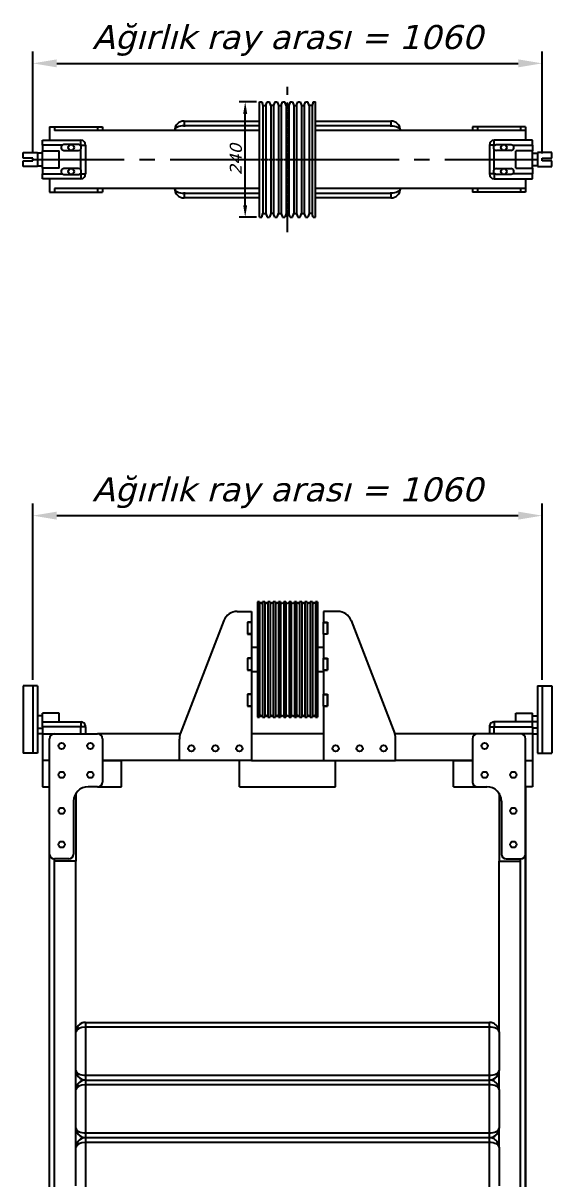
# Model space of a CAD drawing. Header units: millimetres. Extents: x -8470 to 11470, y 500 to 5309.
# Drawn here: x 950 to 2050, y 2904 to 5309 of the extents above; entities that cross this region are included whole.
import ezdxf

# ---------------------------------------------------------------- set-up
doc = ezdxf.new("R2010")
doc.units = ezdxf.units.MM
doc.set_wipeout_variables(frame=1)
for name, pattern in [('CENTER2', [28.575, 19.05, -3.175, 3.175, -3.175]), ('CENTERX2', [4, 2.5, -0.5, 0.5, -0.5]), ('SLD-Solid', [0])]:
    doc.linetypes.add(name, pattern=pattern)
doc.layers.add('EKSEN', color=253, linetype='CENTERX2')
doc.styles.get("Standard").update_dxf_attribs({"font": 'verdanai.ttf'})
doc.dimstyles.new('DimStyleALP', dxfattribs={"dimscale": 20, "dimtxt": 2.5, "dimasz": 2.5, "dimexe": 1.25, "dimexo": 0.625, "dimtad": 1, "dimdsep": 46, "dimtxsty": 'Standard', "dimcen": 2.5, "dimclrd": 60, "dimclre": 60, "dimadec": 0, "dimazin": 0, "dimtfac": 1, "dimtofl": 0, "dimtmove": 0, "dimatfit": 3, "dimfxl": 1, "dimarcsym": 0})
doc.dimstyles.new('DimStyleALPx0.5', dxfattribs={"dimscale": 10, "dimtxt": 2.5, "dimasz": 2.5, "dimexe": 1.25, "dimexo": 0.625, "dimtad": 1, "dimdsep": 46, "dimtxsty": 'Standard', "dimcen": 2.5, "dimclrd": 60, "dimclre": 60, "dimadec": 0, "dimazin": 0, "dimtfac": 1, "dimtofl": 0, "dimtmove": 0, "dimatfit": 3, "dimfxl": 1, "dimarcsym": 0})

# ---------------------------------------------------------------- blocks, each defined once
blk = doc.blocks.new('*D9')
at = {"color": 60, "linetype": 'ByBlock', "lineweight": -2, "transparency": 16777216}
for p, q in [((-530, 3342.5), (-530, 3709.1)), ((530, 3342.5), (530, 3709.1)), ((-480, 3684.1), (480, 3684.1))]:
    blk.add_line(p, q, dxfattribs=at)
at = {"color": 60, "transparency": 16777216}
for points in [[(-480, 3692.4), (-480, 3675.8), (-530, 3684.1)], [(480, 3692.4), (480, 3675.8), (530, 3684.1)]]:
    blk.add_solid(points, dxfattribs=at)
at = {"layer": 'Defpoints', "color": 0, "transparency": 16777216}
for p in [(530, 3684.1), (-530, 3330), (530, 3330)]:
    blk.add_point(p, dxfattribs=at)
at = {"color": 0, "transparency": 16777216, "insert": (0, 3731.8), "char_height": 50, "attachment_point": 5}
blk.add_mtext('Ağırlık ray arası = 1060', dxfattribs=at)
blk = doc.blocks.new('*U13')
at = {"layer": 'EKSEN', "color": 0, "linetype": 'CENTER2', "ltscale": 10, "transparency": 16777216}
blk.add_line((0, -72.5), (0, 230), dxfattribs=at)
blk = doc.blocks.new('*D14')
at = {"color": 60, "linetype": 'ByBlock', "lineweight": -2, "transparency": 16777216}
for p, q in [((-530, 12.5), (-530, 225)), ((530, 12.5), (530, 225)), ((-480, 200), (480, 200))]:
    blk.add_line(p, q, dxfattribs=at)
at = {"color": 60, "transparency": 16777216}
for points in [[(-480, 208.3), (-480, 191.7), (-530, 200)], [(480, 208.3), (480, 191.7), (530, 200)]]:
    blk.add_solid(points, dxfattribs=at)
at = {"layer": 'Defpoints', "color": 0, "transparency": 16777216}
for p in [(530, 200), (-530, 0), (530, 0)]:
    blk.add_point(p, dxfattribs=at)
at = {"color": 0, "transparency": 16777216, "insert": (0, 247.7), "char_height": 50, "width": 19939.61, "attachment_point": 5}
blk.add_mtext('Ağırlık ray arası = 1060', dxfattribs=at)
blk = doc.blocks.new('*D11')
at = {"color": 60, "linetype": 'ByBlock', "lineweight": -2, "transparency": 16777216}
for p, q in [((-64.8, 120), (-100.5, 120)), ((-88, -95), (-88, 95)), ((-64.8, -120), (-100.5, -120))]:
    blk.add_line(p, q, dxfattribs=at)
at = {"color": 60, "transparency": 16777216}
for points in [[(-92.2, 95), (-83.8, 95), (-88, 120)], [(-92.2, -95), (-83.8, -95), (-88, -120)]]:
    blk.add_solid(points, dxfattribs=at)
at = {"layer": 'Defpoints', "color": 0, "transparency": 16777216}
for p in [(-88, 120), (-58.5, 120), (-58.5, -120)]:
    blk.add_point(p, dxfattribs=at)
at = {"color": 0, "transparency": 16777216, "insert": (-107.3, 0), "char_height": 25, "attachment_point": 5, "rotation": 90}
blk.add_mtext('240', dxfattribs=at)
blk = doc.blocks.new('*U8')
blk.add_wipeout([(-510, 3230), (-495, 3230), (-430, 3230), (-430, 3245), (-432.929, 3252.071), (-439.999, 3255), (-470, 3255), (-470, 3273), (-505, 3273), (-505, 3268), (-515, 3268), (-515, 3330), (-545, 3330), (-545, 3190), (-515, 3190), (-515, 3230), (-505, 3230), (-505, 3120), (-495, 3120), (-495, 110), (-505, 110), (-505, 0), (-515, 0), (-515, 40), (-545, 40), (-545, -100), (-515, -100), (-515, -38), (-505, -38), (-505, -43), (-470, -43), (-470, -25), (-429.999, -25), (-422.929, -22.071), (-420, -15), (-420, 0), (-495, 0), (-345, 0), (-345, 55), (-100, 55), (-100, 0), (0, 0), (0, 2630), (-420.157, 2630), (-434.142, 2624.142), (-440, 2612.5), (-440, 3106.583), (-436.213, 3111.213), (-415, 3120), (-345, 3120), (-345, 3175), (-100, 3175), (-100, 3120), (0, 3120), (0, 3230), (-75, 3230), (-75, 3265), (0, 3265), (0, 3505), (-62.5, 3505), (-62.5, 3410), (-75, 3410), (-75, 3485), (-104.414, 3485), (-121.38, 3479.729), (-132.396, 3465.769), (-223.077, 3230), (-495, 3230)])
at = {"color": 7, "linetype": 'Continuous', "lineweight": 25}
for p, q in [((-58.25, 3505), (-62.5, 3505)), ((-62.5, 3505), (-62.5, 3265)), ((-58.25, 3505), (-58.25, 3265)), ((-47.25, 3505), (-51.75, 3505)), ((-51.75, 3505), (-51.75, 3265)), ((-47.25, 3505), (-47.25, 3265)), ((-36.25, 3505), (-40.75, 3505)), ((-40.75, 3505), (-40.75, 3265)), ((-36.25, 3505), (-36.25, 3265)), ((-25.25, 3505), (-29.75, 3505)), ((-29.75, 3505), (-29.75, 3265)), ((-25.25, 3505), (-25.25, 3265)), ((-14.25, 3505), (-18.75, 3505)), ((-18.75, 3505), (-18.75, 3265)), ((-14.25, 3505), (-14.25, 3265)), ((-104.396, 3485), (-75, 3485)), ((-75, 3462.5), (-83.5, 3462.5)), ((-83.5, 3462.5), (-83.5, 3437.5)), ((-83, 3462.5), (-83, 3462)), ((-75, 3485), (-75, 3462.5)), ((-75, 3462.5), (-75, 3462)), ((-75, 3462), (-83, 3462)), ((-83, 3462), (-83, 3438)), ((-75, 3462), (-75, 3438)), ((-83.5, 3437.5), (-75, 3437.5)), ((-75, 3438), (-83, 3438)), ((-83, 3438), (-83, 3437.5)), ((-75, 3438), (-75, 3437.5)), ((-75, 3437.5), (-75, 3387.5)), ((-62.5, 3410), (-75, 3410)), ((-75, 3387.5), (-83.5, 3387.5)), ((-83.5, 3387.5), (-83.5, 3362.5)), ((-83, 3387.5), (-83, 3387)), ((-75, 3387), (-83, 3387)), ((-83, 3387), (-83, 3363)), ((-75, 3387.5), (-75, 3387)), ((-75, 3387), (-75, 3363)), ((-83.5, 3362.5), (-75, 3362.5)), ((-75, 3363), (-83, 3363)), ((-83, 3363), (-83, 3362.5)), ((-75, 3363), (-75, 3362.5)), ((-75, 3362.5), (-75, 3312.5)), ((-75, 3360), (-62.5, 3360)), ((-75, 3312.5), (-83.5, 3312.5)), ((-83.5, 3312.5), (-83.5, 3287.5)), ((-83, 3312.5), (-83, 3312)), ((-75, 3312), (-83, 3312)), ((-83, 3312), (-83, 3288)), ((-75, 3312.5), (-75, 3312)), ((-75, 3312), (-75, 3288)), ((-83.5, 3287.5), (-75, 3287.5)), ((-75, 3288), (-83, 3288)), ((-83, 3288), (-83, 3287.5)), ((-75, 3288), (-75, 3287.5)), ((-75, 3287.5), (-75, 3175)), ((-62.5, 3265), (-58.25, 3265)), ((-51.75, 3265), (-47.25, 3265)), ((-40.75, 3265), (-36.25, 3265)), ((-29.75, 3265), (-25.25, 3265)), ((-18.75, 3265), (-14.25, 3265)), ((-485, 3230), (-395, 3230)), ((-223.076, 3230), (-395, 3230)), ((-495, 2980), (-495, 3220)), ((-385, 3220), (-385, 3130)), ((-225, 3175), (-225, 3219.43)), ((-385, 3175), (-345, 3175)), ((-225, 3175), (-385, 3175)), ((-345, 3120), (-345, 3175)), ((-75, 3175), (-225, 3175)), ((-100, 3120), (-100, 3175)), ((-440, 3106.583), (-440, 2965)), ((-395, 3120), (-415, 3120)), ((-395, 3120), (-345, 3120)), ((-445, 3090), (-445, 2980)), ((-495, 250), (-495, 2980)), ((-455, 2970), (-485, 2970)), ((-485, 2965), (-485, 2970)), ((-440, 2965), (-485, 2965)), ((-485, 265), (-485, 2965)), ((-440, 2610), (-440, 2965)), ((-420, 2630), (-420, 2620)), ((-440, 2530), (-440, 2610)), ((-420, 2620), (-420, 2520)), ((-440.004, 2529.539), (-439.879, 2527.72)), ((-440, 2490), (-440, 2530)), ((-420, 2520), (-420, 2510)), ((-420, 2510), (-420, 2500)), ((-440, 2410), (-440, 2490)), ((-420, 2500), (-420, 2400)), ((-440.004, 2409.539), (-439.879, 2407.72)), ((-440, 2370), (-440, 2410)), ((-420, 2400), (-420, 2390)), ((-420, 2390), (-420, 2380)), ((-440, 2290), (-440, 2370)), ((-420, 2380), (-420, 2280))]:
    blk.add_line(p, q, dxfattribs=at)
for p, q in [((-132.396, 3465.769), (-223, 3230.199)), ((-510, 3230), (-510, 3120))]:
    blk.add_line(p, q)
at = {"color": 2, "linetype": 'SLD-Solid', "lineweight": 25, "true_color": 0xf1eb1f}
for p, q in [((-520, 3330), (-550, 3330)), ((-550, 3330), (-550, 3190)), ((-530, 3330), (-530, 3190)), ((-520, 3330), (-520, 3190)), ((-520, 3190), (-550, 3190))]:
    blk.add_line(p, q, dxfattribs=at)
at = {"color": 7, "linetype": 'SLD-Solid', "lineweight": 25}
for p, q in [((-475, 3273), (-510, 3273)), ((-510, 3255), (-510, 3273)), ((-475, 3255), (-475, 3273)), ((-510, 3268), (-520, 3268)), ((-510, 3255), (-430, 3255)), ((-510, 3245), (-510, 3255)), ((-430, 3255), (-430, 3245)), ((-520, 3242), (-510, 3242)), ((-510, 3230), (-520, 3230)), ((-510, 3245), (-510, 3230)), ((-430, 3245), (-510, 3245)), ((-510, 3230), (-495, 3230)), ((-510, 3230), (-485.004, 3230)), ((-430, 3230), (-430, 3245)), ((-420, 3245), (-430, 3245)), ((-420, 3245), (-420, 3230)), ((-495, 3175), (-510, 3175)), ((-510, 3120), (-495, 3120))]:
    blk.add_line(p, q, dxfattribs=at)
at = {"color": 7, "linetype": 'Continuous', "lineweight": 25, "flags": 128}
for points in [[(-434.25, 2515.956), (-432.914, 2514.718), (-432.448, 2514.337)], [(-422.854, 2510.203), (-422.742, 2510.187), (-420.049, 2510)], [(-434.25, 2395.956), (-432.914, 2394.718), (-432.448, 2394.337)], [(-422.854, 2390.203), (-422.742, 2390.187), (-420.049, 2390)]]:
    blk.add_lwpolyline(points, dxfattribs=at)
at = {"color": 7, "linetype": 'Continuous', "lineweight": 25}
for centre in [(-470, 3205), (-410, 3205), (-200, 3200), (-150, 3200), (-100, 3200), (-470, 3145), (-410, 3145), (-470, 3070), (-470, 3000)]:
    blk.add_circle(centre, 6.5, dxfattribs=at)
for centre, radius, start, end in [((-55, 3505), 3.25, 180, 0), ((-44, 3505), 3.25, 180, 0), ((-33, 3505), 3.25, 180, 0), ((-22, 3505), 3.25, 180, 0), ((-104.396, 3455), 30, 90, 158.962489), ((-55, 3265), 3.25, 0, 180), ((-44, 3265), 3.25, 0, 180), ((-33, 3265), 3.25, 0, 180), ((-22, 3265), 3.25, 0, 180), ((-485, 3220), 10, 90, 180), ((-395, 3220), 10, 0, 90), ((-195, 3219.43), 30, 158.962489, 180), ((-395, 3130), 10, 270, 0), ((-415, 3090), 30, 90, 180), ((-485, 2980), 10, 180, 270), ((-455, 2980), 10, 270, 0), ((-420, 2610), 20, 90, 180), ((-420.157, 2610), 20, 90, 172.819244), ((-420, 2530), 20, 180, 270), ((-420.157, 2530), 20, 187.180756, 270), ((-420, 2490), 20, 90, 180), ((-420.157, 2490), 20, 90, 172.819244), ((-420, 2410), 20, 180, 270), ((-420.157, 2410), 20, 187.180756, 270), ((-420, 2370), 20, 90, 180), ((-420.157, 2370), 20, 90, 172.819244)]:
    blk.add_arc(centre, radius, start, end, dxfattribs=at)
at = {"color": 7, "linetype": 'SLD-Solid', "lineweight": 25}
blk.add_arc((-430, 3245), 10, 359.999581, 90.001956, dxfattribs=at)
at = {"color": 7, "linetype": 'Continuous', "lineweight": 25}
for centre, start_param, end_param in [((-420, 2610), 1.57079633, 3.14159265), ((-420, 2530), 3.14159265, 4.71238898), ((-420, 2490), 1.57079633, 3.14159265), ((-420, 2410), 3.14159265, 4.71238898), ((-420, 2370), 1.57079633, 3.14159265)]:
    blk.add_ellipse(centre, major_axis=(20, 0), ratio=0.5, start_param=start_param, end_param=end_param, dxfattribs=at)
blk.add_wipeout([(515, 3230), (500, 3230), (420, 3230), (420, 3245), (422.929, 3252.071), (429.999, 3255), (475, 3255), (475, 3273), (510, 3273), (510, 3268), (520, 3268), (520, 3330), (550, 3330), (550, 3190), (520, 3190), (520, 3230), (510, 3230), (510, 3120), (500, 3120), (500, 110), (510, 110), (510, 0), (520, 0), (520, 40), (550, 40), (550, -100), (520, -100), (520, -38), (510, -38), (510, -43), (475, -43), (475, -25), (429.999, -25), (422.929, -22.071), (420, -15), (420, 0), (500, 0), (350, 0), (350, 55), (105, 55), (105, 0), (0, 0), (0, 2630), (425.157, 2630), (439.142, 2624.142), (445, 2612.5), (445, 3106.583), (441.213, 3111.213), (420, 3120), (345, 3120), (345, 3175), (100, 3175), (100, 3120), (0, 3120), (0, 3230), (75, 3230), (75, 3265), (0, 3265), (0, 3505), (62.5, 3505), (62.5, 3410), (75, 3410), (75, 3485), (104.414, 3485), (121.38, 3479.729), (132.396, 3465.769), (223.077, 3230), (500, 3230)])
for p, q in [((-3.25, 3505), (-7.75, 3505)), ((-7.75, 3505), (-7.75, 3265)), ((-3.25, 3505), (-3.25, 3265)), ((7.75, 3505), (3.25, 3505)), ((3.25, 3505), (3.25, 3265)), ((7.75, 3505), (7.75, 3265)), ((18.75, 3505), (14.25, 3505)), ((14.25, 3505), (14.25, 3265)), ((18.75, 3505), (18.75, 3265)), ((29.75, 3505), (25.25, 3505)), ((25.25, 3505), (25.25, 3265)), ((29.75, 3505), (29.75, 3265)), ((40.75, 3505), (36.25, 3505)), ((36.25, 3505), (36.25, 3265)), ((40.75, 3505), (40.75, 3265)), ((51.75, 3505), (47.25, 3505)), ((47.25, 3505), (47.25, 3265)), ((51.75, 3505), (51.75, 3265)), ((62.5, 3505), (58.25, 3505)), ((58.25, 3505), (58.25, 3265)), ((62.5, 3505), (62.5, 3265)), ((75, 3485), (75, 3462.5)), ((104.396, 3485), (75, 3485)), ((75, 3462.5), (83.5, 3462.5)), ((75, 3462), (75, 3462.5)), ((83, 3462), (83, 3462.5)), ((83.5, 3462.5), (83.5, 3437.5)), ((75, 3462), (83, 3462)), ((75, 3438), (75, 3462)), ((83, 3438), (83, 3462)), ((75, 3438), (83, 3438)), ((75, 3437.5), (75, 3438)), ((75, 3437.5), (75, 3387.5)), ((83.5, 3437.5), (75, 3437.5)), ((83, 3437.5), (83, 3438)), ((75, 3410), (62.5, 3410)), ((75, 3387.5), (83.5, 3387.5)), ((75, 3387), (75, 3387.5)), ((75, 3387), (83, 3387)), ((75, 3363), (75, 3387)), ((83, 3387), (83, 3387.5)), ((83, 3363), (83, 3387)), ((83.5, 3387.5), (83.5, 3362.5)), ((62.5, 3360), (75, 3360)), ((75, 3363), (83, 3363)), ((75, 3362.5), (75, 3363)), ((75, 3362.5), (75, 3312.5)), ((83.5, 3362.5), (75, 3362.5)), ((83, 3362.5), (83, 3363)), ((75, 3312.5), (83.5, 3312.5)), ((75, 3312), (75, 3312.5)), ((75, 3312), (83, 3312)), ((75, 3288), (75, 3312)), ((83, 3312), (83, 3312.5)), ((83, 3288), (83, 3312)), ((83.5, 3312.5), (83.5, 3287.5)), ((75, 3288), (83, 3288)), ((75, 3287.5), (75, 3288)), ((75, 3287.5), (75, 3175)), ((83.5, 3287.5), (75, 3287.5)), ((83, 3287.5), (83, 3288)), ((-7.75, 3265), (-3.25, 3265)), ((3.25, 3265), (7.75, 3265)), ((14.25, 3265), (18.75, 3265)), ((25.25, 3265), (29.75, 3265)), ((36.25, 3265), (40.75, 3265)), ((47.25, 3265), (51.75, 3265)), ((58.25, 3265), (62.5, 3265)), ((75, 3230), (-75, 3230)), ((395, 3230), (223.076, 3230)), ((485, 3230), (395, 3230)), ((225, 3175), (225, 3219.43)), ((385, 3220), (385, 3130)), ((495, 2980), (495, 3220)), ((-75, 3175), (75, 3175)), ((75, 3175), (225, 3175)), ((100, 3120), (100, 3175)), ((385, 3175), (225, 3175)), ((345, 3175), (385, 3175)), ((345, 3120), (345, 3175)), ((-100, 3120), (100, 3120)), ((345, 3120), (395, 3120)), ((395, 3120), (415, 3120)), ((440, 3106.583), (440, 2965)), ((445, 3090), (445, 2980)), ((440, 2610), (440, 2965)), ((440, 2965), (485, 2965)), ((455, 2970), (485, 2970)), ((485, 2965), (485, 2970)), ((495, 250), (495, 2980)), ((-420, 2630), (420, 2630)), ((420, 2620), (420, 2630)), ((420, 2620), (-420, 2620)), ((420, 2520), (420, 2620)), ((440, 2610), (440, 2530)), ((440, 2490), (440, 2530)), ((-420, 2520), (420, 2520)), ((-420, 2510), (420, 2510)), ((420, 2510), (420, 2520)), ((420, 2500), (420, 2510)), ((420, 2500), (-420, 2500)), ((420, 2400), (420, 2500)), ((440, 2490), (440, 2410)), ((440, 2370), (440, 2410)), ((-420, 2400), (420, 2400)), ((420, 2390), (-420, 2390)), ((420, 2390), (420, 2400)), ((420, 2380), (420, 2390)), ((420, 2380), (-420, 2380)), ((420, 2280), (420, 2380)), ((440, 2370), (440, 2290))]:
    blk.add_line(p, q, dxfattribs=at)
for p, q in [((132.396, 3465.769), (223, 3230.199)), ((510, 3230), (510, 3120)), ((495, 3120), (495, 0))]:
    blk.add_line(p, q)
at = {"color": 2, "linetype": 'SLD-Solid', "lineweight": 25, "true_color": 0xf1eb1f}
for p, q in [((520, 3330), (550, 3330)), ((520, 3330), (520, 3190)), ((530, 3330), (530, 3190)), ((550, 3330), (550, 3190)), ((520, 3190), (550, 3190))]:
    blk.add_line(p, q, dxfattribs=at)
at = {"color": 7, "linetype": 'SLD-Solid', "lineweight": 25}
for p, q in [((475, 3273), (510, 3273)), ((475, 3255), (475, 3273)), ((510, 3255), (510, 3273)), ((520, 3255), (430, 3255)), ((430, 3255), (430, 3245)), ((510, 3268), (520, 3268)), ((510, 3245), (510, 3255)), ((420, 3245), (510, 3245)), ((420, 3245), (430, 3245)), ((420, 3245), (420, 3230)), ((430, 3230), (430, 3245)), ((510, 3230), (485.004, 3230)), ((510, 3230), (495, 3230)), ((510, 3245), (510, 3230)), ((520, 3242), (510, 3242)), ((510, 3230), (520, 3230)), ((495, 3175), (510, 3175)), ((510, 3120), (495, 3120))]:
    blk.add_line(p, q, dxfattribs=at)
at = {"color": 8, "linetype": 'Continuous', "lineweight": 25}
blk.add_line((485, 265), (485, 2965), dxfattribs=at)
at = {"color": 7, "linetype": 'Continuous', "lineweight": 25}
for centre in [(100, 3200), (150, 3200), (200, 3200), (410, 3205), (410, 3145), (470, 3145), (470, 3070), (470, 3000)]:
    blk.add_circle(centre, 6.5, dxfattribs=at)
for centre, radius, start, end in [((-11, 3505), 3.25, 180, 0), ((0, 3505), 3.25, 180, 0), ((11, 3505), 3.25, 180, 0), ((22, 3505), 3.25, 180, 0), ((33, 3505), 3.25, 180, 0), ((44, 3505), 3.25, 180, 0), ((55, 3505), 3.25, 180, 0), ((104.396, 3455), 30, 21.037511, 90), ((-11, 3265), 3.25, 0, 180), ((0, 3265), 3.25, 0, 180), ((11, 3265), 3.25, 0, 180), ((22, 3265), 3.25, 0, 180), ((33, 3265), 3.25, 0, 180), ((44, 3265), 3.25, 0, 180), ((55, 3265), 3.25, 0, 180), ((195, 3219.43), 30, 0, 21.037511), ((395, 3220), 10, 90, 180), ((485, 3220), 10, 0, 90), ((395, 3130), 10, 180, 270), ((415, 3090), 30, 0, 90), ((455, 2980), 10, 180, 270), ((485, 2980), 10, 270, 0), ((420, 2530), 20, 270, 0), ((420.012, 2529.998), 19.998, 270.107252, 358.656273), ((420.157, 2530), 20, 270, 352.819244), ((420, 2410), 20, 270, 0), ((420.157, 2410), 20, 270, 352.819244)]:
    blk.add_arc(centre, radius, start, end, dxfattribs=at)
at = {"color": 7, "linetype": 'SLD-Solid', "lineweight": 25}
blk.add_arc((430, 3245), 10, 89.998044, 180.000419, dxfattribs=at)
at = {"color": 7, "linetype": 'Continuous', "lineweight": 25}
for centre, start_param, end_param in [((420, 2610), 0, 1.57079633), ((420, 2530), 4.71238898, 6.28318531), ((420, 2490), 0, 1.57079633), ((420, 2410), 4.71238898, 6.28318531), ((420, 2370), 0, 1.57079633)]:
    blk.add_ellipse(centre, major_axis=(20, 0), ratio=0.5, start_param=start_param, end_param=end_param, dxfattribs=at)
for points, knots in [([(440, 2610), (439.939, 2611.159), (439.818, 2613.483), (438.802, 2617.013), (437.131, 2620.442), (434.731, 2623.618), (431.656, 2626.354), (428.025, 2628.427), (424.056, 2629.757), (421.338, 2629.92), (420, 2630)], [0, 0, 0, 0, 0.12562348, 0.2519239, 0.37866102, 0.50553632, 0.63210674, 0.75757134, 0.88065392, 1, 1, 1, 1]), ([(440, 2490), (439.939, 2491.159), (439.818, 2493.483), (438.802, 2497.013), (437.131, 2500.442), (434.731, 2503.618), (431.656, 2506.354), (428.025, 2508.427), (424.056, 2509.757), (421.338, 2509.92), (420, 2510)], [0, 0, 0, 0, 0.12562343, 0.25192381, 0.37866089, 0.50553614, 0.63210651, 0.75757107, 0.88065414, 1, 1, 1, 1]), ([(440, 2370), (439.939, 2371.159), (439.818, 2373.483), (438.802, 2377.013), (437.131, 2380.442), (434.731, 2383.618), (431.656, 2386.354), (428.025, 2388.427), (424.056, 2389.757), (421.338, 2389.92), (420, 2390)], [0, 0, 0, 0, 0.12562216, 0.25192272, 0.37865998, 0.50553542, 0.63210598, 0.75757072, 0.88065397, 1, 1, 1, 1])]:
    blk.add_open_spline(points, degree=3, knots=knots, dxfattribs=at)
dim = blk.add_linear_dim(base=(530, 3684.101), p1=(-530, 3330), p2=(530, 3330), text='Ağırlık ray arası = <>', dimstyle='DimStyleALP')
dim.commit()
dim.dimension.update_dxf_attribs({"geometry": '*D9', "text_midpoint": (0, 3731.843)})
blk = doc.blocks.new('*U12')
at = {"color": 251, "linetype": 'Continuous', "lineweight": 25, "true_color": 0x636466}
for p, q in [((-215, 80), (215, 80)), ((-215, 80), (-215, 70)), ((215, 80), (215, 70)), ((215, 70), (-215.015, 70)), ((-215, 70), (-215, 68)), ((215, 70), (215, 68)), ((-215, -68), (-215, -70)), ((-215, -70), (215.004, -70)), ((-215, -70), (-215, -80)), ((215, -68), (215, -70)), ((215, -70), (215, -80)), ((215, -80), (-215, -80))]:
    blk.add_line(p, q, dxfattribs=at)
at = {"color": 7, "linetype": 'Continuous', "lineweight": 25}
for p, q in [((-495, 68), (-495, 60)), ((-495, 68), (-385, 68)), ((-495, 60), (-495, 40)), ((-485, 68), (-485, 60)), ((495, 60), (-485, 60)), ((-395, 68), (-395, 60)), ((-395, 68), (-385, 68)), ((-385, 68), (-385, 60)), ((385, 68), (385, 60)), ((485, 68), (385, 68)), ((395, 68), (395, 60)), ((495, 68), (485, 68)), ((485, 68), (485, 60)), ((495, 68), (495, 60)), ((495, 60), (495, 40)), ((-510, 40), (-430, 40)), ((-510, 30), (-510, 40)), ((-468.317, 30), (-510, 30)), ((-510, 30), (-510, 18)), ((-435, 31), (-465, 31)), ((-430, 30), (-431.683, 30)), ((-430, 30), (-430, 40)), ((-430, 30), (-420, 30)), ((-430, 28.317), (-430, 30)), ((-420, 30), (-420, -30)), ((430, 30), (420, 30)), ((420, 30), (420, -30)), ((510, 40), (430, 40)), ((430, 30), (430, 40)), ((430, 30), (431.683, 30)), ((430, 28.317), (430, 30)), ((435, 31), (465, 31)), ((468.317, 30), (510, 30)), ((510, 30), (510, 40)), ((510, 30), (510, 18)), ((-510, 13), (-520, 13)), ((-510, 18), (-475, 18)), ((-510, -18), (-510, 18)), ((-475, -18), (-475, 18)), ((-465, 19), (-435, 19)), ((-430, -21.683), (-430, 21.683)), ((430, -21.683), (430, 21.683)), ((465, 19), (435, 19)), ((510, 18), (475, 18)), ((475, -18), (475, 18)), ((510, -18), (510, 18)), ((510, 13), (520, 13)), ((-520, -13), (-510, -13)), ((-475, -18), (-510, -18)), ((-510, -18), (-510, -30)), ((-435, -19), (-465, -19)), ((435, -19), (465, -19)), ((475, -18), (510, -18)), ((520, -13), (510, -13)), ((510, -18), (510, -30)), ((-510, -30), (-468.317, -30)), ((-510, -40), (-510, -30)), ((-430, -40), (-510, -40)), ((-495, -40), (-495, -60)), ((-465, -31), (-435, -31)), ((-431.683, -30), (-430, -30)), ((-430, -30), (-430, -28.317)), ((-430, -30), (-420, -30)), ((-430, -30), (-430, -40)), ((430, -30), (420, -30)), ((430, -30), (430, -28.317)), ((431.683, -30), (430, -30)), ((430, -30), (430, -40)), ((430, -40), (510, -40)), ((465, -31), (435, -31)), ((510, -30), (468.317, -30)), ((495, -40), (495, -60)), ((510, -40), (510, -30)), ((-495, -60), (-495, -68)), ((-495, -68), (-485, -68)), ((495, -60), (-485, -60)), ((-485, -60), (-485, -68)), ((-485, -68), (-385, -68)), ((-395, -60), (-395, -68)), ((-385, -60), (-385, -68)), ((385, -60), (385, -68)), ((485, -68), (385, -68)), ((395, -60), (395, -68)), ((485, -60), (485, -68)), ((495, -68), (485, -68)), ((495, -60), (495, -68))]:
    blk.add_line(p, q, dxfattribs=at)
at = {"color": 2, "linetype": 'Continuous', "lineweight": 25, "true_color": 0xf1eb1f}
for p, q in [((-550, 14.5), (-520, 14.5)), ((-550, 2.5), (-550, 14.5)), ((-530, 2.5), (-550, 2.5)), ((-530, -2.5), (-530, 2.5)), ((-520, 14.5), (-520, -14.5)), ((520, 14.5), (520, -14.5)), ((550, 14.5), (520, 14.5)), ((530, -2.5), (530, 2.5)), ((530, 2.5), (550, 2.5)), ((550, 2.5), (550, 14.5)), ((-550, -14.5), (-550, -2.5)), ((-550, -2.5), (-530, -2.5)), ((-520, -14.5), (-550, -14.5)), ((520, -14.5), (550, -14.5)), ((550, -2.5), (530, -2.5)), ((550, -14.5), (550, -2.5))]:
    blk.add_line(p, q, dxfattribs=at)
at = {"color": 7, "linetype": 'Continuous', "lineweight": 25}
for centre in [(-450, 25), (450, 25), (-450, -25), (450, -25)]:
    blk.add_circle(centre, 6, dxfattribs=at)
at = {"color": 251, "linetype": 'Continuous', "lineweight": 25, "true_color": 0x636466}
for centre, start, end in [((-215, 60), 90, 180.000003), ((215, 60), 359.999997, 90), ((-215, -60), 179.999995, 270), ((215, -60), 270, 0.000005)]:
    blk.add_arc(centre, 20, start, end, dxfattribs=at)
at = {"color": 7, "linetype": 'Continuous', "lineweight": 25}
for centre, radius, start, end in [((-465, 25), 6, 123.55731, 270), ((-435, 25), 6, 33.55731, 56.44269), ((-430, 30), 10, 0, 90), ((430, 30), 10, 90, 180), ((435, 25), 6, 123.55731, 146.44269), ((465, 25), 6, 270, 56.44269), ((-435, 25), 6, 270, 326.44269), ((435, 25), 6, 213.55731, 270), ((-465, -25), 6, 90, 236.44269), ((-435, -25), 6, 33.55731, 90), ((435, -25), 6, 90, 146.44269), ((465, -25), 6, 303.55731, 90), ((-435, -25), 6, 303.55731, 326.44269), ((-430, -30), 10, 270, 0), ((430, -30), 10, 180, 270), ((435, -25), 6, 213.55731, 236.44269)]:
    blk.add_arc(centre, radius, start, end, dxfattribs=at)
at = {"color": 251, "linetype": 'Continuous', "lineweight": 25, "true_color": 0x636466}
for centre, start_param, end_param in [((-215, 60), 1.57002517, 3.14159274), ((-215, -60), 3.14159265, 4.71256549)]:
    blk.add_ellipse(centre, major_axis=(20, 0), ratio=0.5, start_param=start_param, end_param=end_param, dxfattribs=at)
at = {"color": 251, "linetype": 'Continuous', "lineweight": 25, "true_color": 0x636466, "extrusion": (0, 0, -1)}
for centre, start_param, end_param in [((215, 60), 1.57002517, 3.14159274), ((215, -60), 3.14159265, 4.7125655)]:
    blk.add_ellipse(centre, major_axis=(-20, 0), ratio=0.5, start_param=start_param, end_param=end_param, dxfattribs=at)
at = {"color": 7, "linetype": 'Continuous', "lineweight": 25}
for points, knots in [([(-465, 31), (-465.679, 30.941), (-466.859, 30.838), (-467.882, 30.25), (-468.317, 30)], [0, 0, 0, 0, 0.5748693, 1, 1, 1, 1]), ([(-431.683, 30), (-432.282, 30.326), (-433.322, 30.893), (-434.5, 30.968), (-435, 31)], [0, 0, 0, 0, 0.57488917, 1, 1, 1, 1]), ([(-430, 21.683), (-429.682, 22.282), (-429.047, 23.479), (-428.92, 25.539), (-429.326, 27.186), (-429.835, 28.039), (-430, 28.317)], [0, 0, 0, 0, 0.2875517, 0.5750886, 0.86188697, 1, 1, 1, 1]), ([(430, 21.683), (429.682, 22.282), (429.047, 23.479), (428.92, 25.539), (429.326, 27.186), (429.835, 28.039), (430, 28.317)], [0, 0, 0, 0, 0.2875517, 0.5750886, 0.86188697, 1, 1, 1, 1]), ([(431.683, 30), (432.282, 30.326), (433.322, 30.893), (434.5, 30.968), (435, 31)], [0, 0, 0, 0, 0.57488917, 1, 1, 1, 1]), ([(465, 31), (465.679, 30.941), (466.859, 30.838), (467.882, 30.25), (468.317, 30)], [0, 0, 0, 0, 0.5748693, 1, 1, 1, 1]), ([(-430, -28.317), (-429.682, -27.718), (-429.047, -26.521), (-428.92, -24.461), (-429.326, -22.814), (-429.835, -21.961), (-430, -21.683)], [0, 0, 0, 0, 0.28755192, 0.57508852, 0.86188687, 1, 1, 1, 1]), ([(430, -28.317), (429.682, -27.718), (429.047, -26.521), (428.92, -24.461), (429.326, -22.814), (429.835, -21.961), (430, -21.683)], [0, 0, 0, 0, 0.28755192, 0.57508852, 0.86188687, 1, 1, 1, 1]), ([(-468.317, -30), (-467.718, -30.326), (-466.678, -30.893), (-465.5, -30.968), (-465, -31)], [0, 0, 0, 0, 0.57489092, 1, 1, 1, 1]), ([(-435, -31), (-434.321, -30.941), (-433.141, -30.838), (-432.118, -30.25), (-431.683, -30)], [0, 0, 0, 0, 0.57486738, 1, 1, 1, 1]), ([(435, -31), (434.321, -30.941), (433.141, -30.838), (432.118, -30.25), (431.683, -30)], [0, 0, 0, 0, 0.57486738, 1, 1, 1, 1]), ([(468.317, -30), (467.718, -30.326), (466.678, -30.893), (465.5, -30.968), (465, -31)], [0, 0, 0, 0, 0.57489092, 1, 1, 1, 1])]:
    blk.add_open_spline(points, degree=3, knots=knots, dxfattribs=at)
at = {"layer": 'EKSEN', "linetype": 'CENTER2', "ltscale": 10}
blk.add_line((-530, 0), (530, 0), dxfattribs=at)
blk.add_blockref('*U13', (0, -78.75), dxfattribs=at)
dim = blk.add_linear_dim(base=(530, 200), p1=(-530, 0), p2=(530, 0), text='Ağırlık ray arası = <>', dimstyle='DimStyleALP')
dim.commit()
dim.dimension.update_dxf_attribs({"geometry": '*D14', "text_midpoint": (0, 200), "dimtype": 128})
blk = doc.blocks.new('*U10')
at = {"color": 2}
blk.add_wipeout([(58.5, 0), (58.5, -120), (53.5, -120), (51, -112), (45, -112), (42.5, -120), (37.5, -120), (35, -112), (29, -112), (26.5, -120), (21.5, -120), (19, -112), (13, -112), (10.5, -120), (5.5, -120), (3, -112), (-3, -112), (-5.5, -120), (-10.5, -120), (-13, -112), (-19, -112), (-21.5, -120), (-26.5, -120), (-29, -112), (-35, -112), (-37.5, -120), (-42.5, -120), (-45, -112), (-51, -112), (-53.5, -120), (-58.5, -120), (-58.5, 0), (-58.5, 120), (-53.5, 120), (-51, 112), (-45, 112), (-42.5, 120), (-37.5, 120), (-35, 112), (-29, 112), (-26.5, 120), (-21.5, 120), (-19, 112), (-13, 112), (-10.5, 120), (-5.5, 120), (-3, 112), (3, 112), (5.5, 120), (10.5, 120), (13, 112), (19, 112), (21.5, 120), (26.5, 120), (29, 112), (35, 112), (37.5, 120), (42.5, 120), (45, 112), (51, 112), (53.5, 120), (58.5, 120)], dxfattribs=at)
for p, q in [((-58.5, 120), (-53.5, 120)), ((-58.5, -120), (-58.5, 120)), ((-53.5, 120), (-51, 112)), ((-51, 112), (-45, 112)), ((-51, 112), (-51, -112)), ((-45, 112), (-42.5, 120)), ((-45, 112), (-45, -112)), ((-42.5, 120), (-37.5, 120)), ((-35, 112), (-37.5, 120)), ((-29, 112), (-35, 112)), ((-35, 112), (-35, -112)), ((-26.5, 120), (-29, 112)), ((-29, 112), (-29, -112)), ((-26.5, 120), (-21.5, 120)), ((-21.5, 120), (-19, 112)), ((-19, 112), (-13, 112)), ((-19, 112), (-19, -112)), ((-13, 112), (-10.5, 120)), ((-13, 112), (-13, -112)), ((-10.5, 120), (-5.5, 120)), ((-3, 112), (-5.5, 120)), ((3, 112), (-3, 112)), ((-3, 112), (-3, -112)), ((5.5, 120), (3, 112)), ((3, 112), (3, -112)), ((5.5, 120), (10.5, 120)), ((10.5, 120), (13, 112)), ((13, 112), (19, 112)), ((13, 112), (13, -112)), ((19, 112), (21.5, 120)), ((19, 112), (19, -112)), ((21.5, 120), (26.5, 120)), ((26.5, 120), (29, 112)), ((29, 112), (35, 112)), ((29, 112), (29, -112)), ((35, 112), (37.5, 120)), ((35, 112), (35, -112)), ((37.5, 120), (42.5, 120)), ((45, 112), (42.5, 120)), ((51, 112), (45, 112)), ((45, 112), (45, -112)), ((53.5, 120), (51, 112)), ((51, 112), (51, -112)), ((53.5, 120), (58.5, 120)), ((58.5, -120), (58.5, 120)), ((-58.5, -120), (-53.5, -120)), ((-53.5, -120), (-51, -112)), ((-51, -112), (-45, -112)), ((-45, -112), (-42.5, -120)), ((-42.5, -120), (-37.5, -120)), ((-35, -112), (-37.5, -120)), ((-29, -112), (-35, -112)), ((-26.5, -120), (-29, -112)), ((-26.5, -120), (-21.5, -120)), ((-21.5, -120), (-19, -112)), ((-19, -112), (-13, -112)), ((-13, -112), (-10.5, -120)), ((-10.5, -120), (-5.5, -120)), ((-3, -112), (-5.5, -120)), ((3, -112), (-3, -112)), ((5.5, -120), (3, -112)), ((5.5, -120), (10.5, -120)), ((10.5, -120), (13, -112)), ((13, -112), (19, -112)), ((19, -112), (21.5, -120)), ((21.5, -120), (26.5, -120)), ((21.5, -120), (26.5, -120)), ((26.5, -120), (29, -112)), ((29, -112), (35, -112)), ((35, -112), (37.5, -120)), ((37.5, -120), (42.5, -120)), ((45, -112), (42.5, -120)), ((51, -112), (45, -112)), ((53.5, -120), (51, -112)), ((53.5, -120), (58.5, -120)), ((53.5, -120), (58.5, -120))]:
    blk.add_line(p, q, dxfattribs=at)
at = {"layer": 'EKSEN'}
for p, q in [((0, -120), (0, 120)), ((-83.5, 0), (83.5, 0))]:
    blk.add_line(p, q, dxfattribs=at)
dim = blk.add_linear_dim(base=(-88, 120), p1=(-58.5, -120), p2=(-58.5, 120), angle=90, dimstyle='DimStyleALPx0.5')
dim.commit()
dim.dimension.update_dxf_attribs({"geometry": '*D11', "text_midpoint": (-107.27, 0)})

msp = doc.modelspace()

# ---------------------------------------------------------------- block references
for name, p in [('*U12', (1500, 5025)), ('*U8', (1500, 600))]:
    msp.add_blockref(name, p)

# ---------------------------------------------------------------- next in the draw order: block references
msp.add_blockref('*U10', (1500, 5025))

doc.saveas('drawing.dxf')
